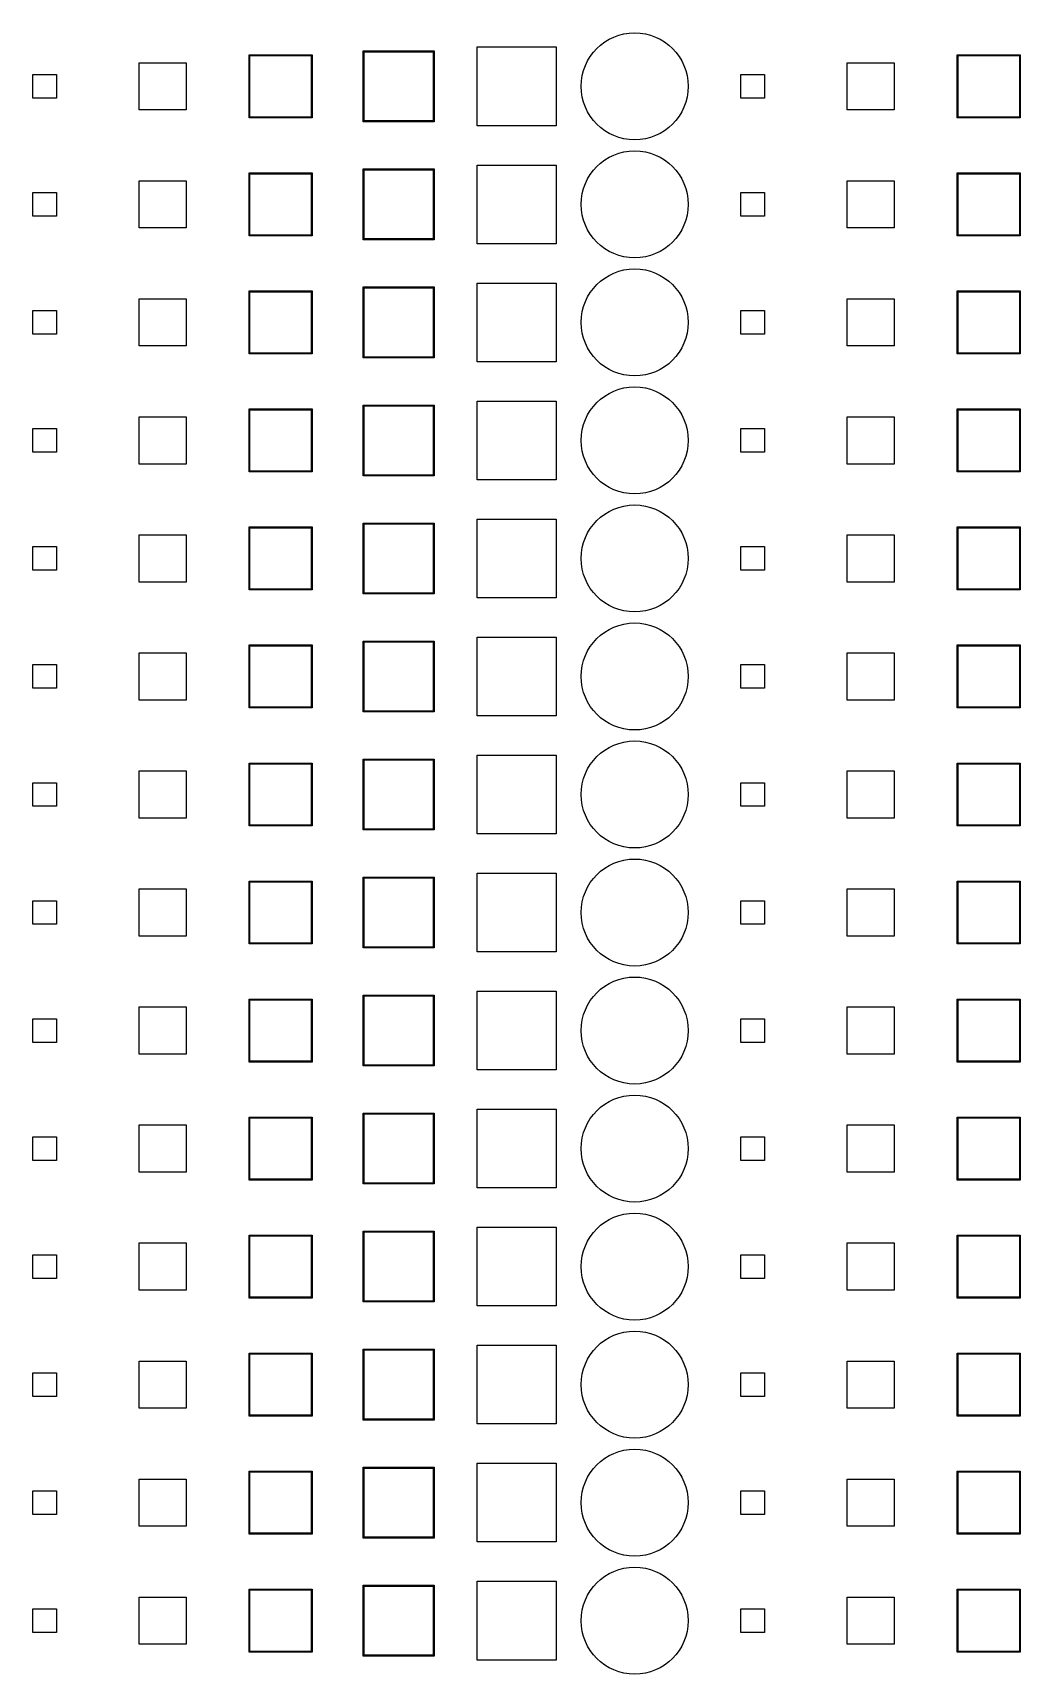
# Model space of a CAD drawing. Header units: millimetres. Extents: x -195 to 195, y -219 to 195.
# Drawn here: x -57 to 5.8, y -14.7 to 89.7 of the extents above; entities that cross this region are included whole.
import ezdxf

# ---------------------------------------------------------------- set-up
doc = ezdxf.new("R2010")
doc.units = ezdxf.units.MM
for name, color, linetype in [('DRILL', 6, 'Continuous'), ('M1', 1, 'Continuous'), ('M2', 30, 'Continuous'), ('M3', 5, 'Continuous'), ('M4', 3, 'Continuous')]:
    doc.layers.add(name, color=color, linetype=linetype)

msp = doc.modelspace()

# ---------------------------------------------------------------- linework, layer by layer
at = {"layer": 'DRILL'}
for centre in [(-18.75, 86.25), (-18.75, 78.75), (-18.75, 71.25), (-18.75, 63.75), (-18.75, 56.25), (-18.75, 48.75), (-18.75, 41.25), (-18.75, 33.75), (-18.75, 26.25), (-18.75, 18.75), (-18.75, 11.25), (-18.75, 3.75), (-18.75, -3.75), (-18.75, -11.25)]:
    msp.add_circle(centre, 3.4, dxfattribs=at)
at = {"layer": 'M1'}
for points in [[(-23.75, 88.75), (-23.75, 83.75), (-28.75, 83.75), (-28.75, 88.75)], [(-50.25, 87.75), (-47.25, 87.75), (-47.25, 84.75), (-50.25, 84.75)], [(-39.3, 88.2), (-39.3, 84.3), (-43.2, 84.3), (-43.2, 88.2)], [(-31.55, 88.45), (-31.55, 84.05), (-35.95, 84.05), (-35.95, 88.45)], [(-2.25, 87.75), (-2.25, 84.75), (-5.25, 84.75), (-5.25, 87.75)], [(5.7, 88.2), (5.7, 84.3), (1.8, 84.3), (1.8, 88.2)], [(-55.5, 87), (-55.5, 85.5), (-57, 85.5), (-57, 87)], [(-12, 87), (-10.5, 87), (-10.5, 85.5), (-12, 85.5)], [(-43.2, 80.7), (-39.3, 80.7), (-39.3, 76.8), (-43.2, 76.8)], [(-31.55, 80.95), (-31.55, 76.55), (-35.95, 76.55), (-35.95, 80.95)], [(-23.75, 81.25), (-23.75, 76.25), (-28.75, 76.25), (-28.75, 81.25)], [(1.8, 80.7), (5.7, 80.7), (5.7, 76.8), (1.8, 76.8)], [(-55.5, 79.5), (-55.5, 78), (-57, 78), (-57, 79.5)], [(-47.25, 80.25), (-47.25, 77.25), (-50.25, 77.25), (-50.25, 80.25)], [(-10.5, 79.5), (-10.5, 78), (-12, 78), (-12, 79.5)], [(-2.25, 80.25), (-2.25, 77.25), (-5.25, 77.25), (-5.25, 80.25)], [(-43.2, 73.2), (-39.3, 73.2), (-39.3, 69.3), (-43.2, 69.3)], [(-31.55, 73.45), (-31.55, 69.05), (-35.95, 69.05), (-35.95, 73.45)], [(-23.75, 73.75), (-23.75, 68.75), (-28.75, 68.75), (-28.75, 73.75)], [(5.7, 73.2), (5.7, 69.3), (1.8, 69.3), (1.8, 73.2)], [(-57, 72), (-55.5, 72), (-55.5, 70.5), (-57, 70.5)], [(-47.25, 72.75), (-47.25, 69.75), (-50.25, 69.75), (-50.25, 72.75)], [(-12, 72), (-10.5, 72), (-10.5, 70.5), (-12, 70.5)], [(-5.25, 72.75), (-2.25, 72.75), (-2.25, 69.75), (-5.25, 69.75)], [(-31.55, 65.95), (-31.55, 61.55), (-35.95, 61.55), (-35.95, 65.95)], [(-28.75, 66.25), (-23.75, 66.25), (-23.75, 61.25), (-28.75, 61.25)], [(-50.25, 65.25), (-47.25, 65.25), (-47.25, 62.25), (-50.25, 62.25)], [(-39.3, 65.7), (-39.3, 61.8), (-43.2, 61.8), (-43.2, 65.7)], [(-2.25, 65.25), (-2.25, 62.25), (-5.25, 62.25), (-5.25, 65.25)], [(1.8, 65.7), (5.7, 65.7), (5.7, 61.8), (1.8, 61.8)], [(-57, 64.5), (-55.5, 64.5), (-55.5, 63), (-57, 63)], [(-10.5, 64.5), (-10.5, 63), (-12, 63), (-12, 64.5)], [(-35.95, 58.45), (-31.55, 58.45), (-31.55, 54.05), (-35.95, 54.05)], [(-28.75, 58.75), (-23.75, 58.75), (-23.75, 53.75), (-28.75, 53.75)], [(-47.25, 57.75), (-47.25, 54.75), (-50.25, 54.75), (-50.25, 57.75)], [(-39.3, 58.2), (-39.3, 54.3), (-43.2, 54.3), (-43.2, 58.2)], [(-5.25, 57.75), (-2.25, 57.75), (-2.25, 54.75), (-5.25, 54.75)], [(5.7, 58.2), (5.7, 54.3), (1.8, 54.3), (1.8, 58.2)], [(-55.5, 57), (-55.5, 55.5), (-57, 55.5), (-57, 57)], [(-12, 57), (-10.5, 57), (-10.5, 55.5), (-12, 55.5)], [(-23.75, 51.25), (-23.75, 46.25), (-28.75, 46.25), (-28.75, 51.25)], [(-47.25, 50.25), (-47.25, 47.25), (-50.25, 47.25), (-50.25, 50.25)], [(-43.2, 50.7), (-39.3, 50.7), (-39.3, 46.8), (-43.2, 46.8)], [(-31.55, 50.95), (-31.55, 46.55), (-35.95, 46.55), (-35.95, 50.95)], [(-5.25, 50.25), (-2.25, 50.25), (-2.25, 47.25), (-5.25, 47.25)], [(5.7, 50.7), (5.7, 46.8), (1.8, 46.8), (1.8, 50.7)], [(-57, 49.5), (-55.5, 49.5), (-55.5, 48), (-57, 48)], [(-10.5, 49.5), (-10.5, 48), (-12, 48), (-12, 49.5)], [(-39.3, 43.2), (-39.3, 39.3), (-43.2, 39.3), (-43.2, 43.2)], [(-31.55, 43.45), (-31.55, 39.05), (-35.95, 39.05), (-35.95, 43.45)], [(-28.75, 43.75), (-23.75, 43.75), (-23.75, 38.75), (-28.75, 38.75)], [(5.7, 43.2), (5.7, 39.3), (1.8, 39.3), (1.8, 43.2)], [(-55.5, 42), (-55.5, 40.5), (-57, 40.5), (-57, 42)], [(-50.25, 42.75), (-47.25, 42.75), (-47.25, 39.75), (-50.25, 39.75)], [(-10.5, 42), (-10.5, 40.5), (-12, 40.5), (-12, 42)], [(-5.25, 42.75), (-2.25, 42.75), (-2.25, 39.75), (-5.25, 39.75)], [(-43.2, 35.7), (-39.3, 35.7), (-39.3, 31.8), (-43.2, 31.8)], [(-35.95, 35.95), (-31.55, 35.95), (-31.55, 31.55), (-35.95, 31.55)], [(-23.75, 36.25), (-23.75, 31.25), (-28.75, 31.25), (-28.75, 36.25)], [(5.7, 35.7), (5.7, 31.8), (1.8, 31.8), (1.8, 35.7)], [(-55.5, 34.5), (-55.5, 33), (-57, 33), (-57, 34.5)], [(-47.25, 35.25), (-47.25, 32.25), (-50.25, 32.25), (-50.25, 35.25)], [(-10.5, 34.5), (-10.5, 33), (-12, 33), (-12, 34.5)], [(-2.25, 35.25), (-2.25, 32.25), (-5.25, 32.25), (-5.25, 35.25)], [(-43.2, 28.2), (-39.3, 28.2), (-39.3, 24.3), (-43.2, 24.3)], [(-31.55, 28.45), (-31.55, 24.05), (-35.95, 24.05), (-35.95, 28.45)], [(-23.75, 28.75), (-23.75, 23.75), (-28.75, 23.75), (-28.75, 28.75)], [(5.7, 28.2), (5.7, 24.3), (1.8, 24.3), (1.8, 28.2)], [(-47.25, 27.75), (-47.25, 24.75), (-50.25, 24.75), (-50.25, 27.75)], [(-5.25, 27.75), (-2.25, 27.75), (-2.25, 24.75), (-5.25, 24.75)], [(-55.5, 27), (-55.5, 25.5), (-57, 25.5), (-57, 27)], [(-12, 27), (-10.5, 27), (-10.5, 25.5), (-12, 25.5)], [(-35.95, 20.95), (-31.55, 20.95), (-31.55, 16.55), (-35.95, 16.55)], [(-23.75, 21.25), (-23.75, 16.25), (-28.75, 16.25), (-28.75, 21.25)], [(-47.25, 20.25), (-47.25, 17.25), (-50.25, 17.25), (-50.25, 20.25)], [(-39.3, 20.7), (-39.3, 16.8), (-43.2, 16.8), (-43.2, 20.7)], [(-2.25, 20.25), (-2.25, 17.25), (-5.25, 17.25), (-5.25, 20.25)], [(5.7, 20.7), (5.7, 16.8), (1.8, 16.8), (1.8, 20.7)], [(-55.5, 19.5), (-55.5, 18), (-57, 18), (-57, 19.5)], [(-10.5, 19.5), (-10.5, 18), (-12, 18), (-12, 19.5)], [(-28.75, 13.75), (-23.75, 13.75), (-23.75, 8.75), (-28.75, 8.75)], [(-50.25, 12.75), (-47.25, 12.75), (-47.25, 9.75), (-50.25, 9.75)], [(-39.3, 13.2), (-39.3, 9.3), (-43.2, 9.3), (-43.2, 13.2)], [(-31.55, 13.45), (-31.55, 9.05), (-35.95, 9.05), (-35.95, 13.45)], [(-5.25, 12.75), (-2.25, 12.75), (-2.25, 9.75), (-5.25, 9.75)], [(5.7, 13.2), (5.7, 9.3), (1.8, 9.3), (1.8, 13.2)], [(-55.5, 12), (-55.5, 10.5), (-57, 10.5), (-57, 12)], [(-10.5, 12), (-10.5, 10.5), (-12, 10.5), (-12, 12)], [(-47.25, 5.25), (-47.25, 2.25), (-50.25, 2.25), (-50.25, 5.25)], [(-39.3, 5.7), (-39.3, 1.8), (-43.2, 1.8), (-43.2, 5.7)], [(-31.55, 5.95), (-31.55, 1.55), (-35.95, 1.55), (-35.95, 5.95)], [(-28.75, 6.25), (-23.75, 6.25), (-23.75, 1.25), (-28.75, 1.25)], [(-2.25, 5.25), (-2.25, 2.25), (-5.25, 2.25), (-5.25, 5.25)], [(1.8, 5.7), (5.7, 5.7), (5.7, 1.8), (1.8, 1.8)], [(-55.5, 4.5), (-55.5, 3), (-57, 3), (-57, 4.5)], [(-10.5, 4.5), (-10.5, 3), (-12, 3), (-12, 4.5)], [(-43.2, -1.8), (-39.3, -1.8), (-39.3, -5.7), (-43.2, -5.7)], [(-31.55, -1.55), (-31.55, -5.95), (-35.95, -5.95), (-35.95, -1.55)], [(-28.75, -1.25), (-23.75, -1.25), (-23.75, -6.25), (-28.75, -6.25)], [(5.7, -1.8), (5.7, -5.7), (1.8, -5.7), (1.8, -1.8)], [(-55.5, -3), (-55.5, -4.5), (-57, -4.5), (-57, -3)], [(-47.25, -2.25), (-47.25, -5.25), (-50.25, -5.25), (-50.25, -2.25)], [(-10.5, -3), (-10.5, -4.5), (-12, -4.5), (-12, -3)], [(-2.25, -2.25), (-2.25, -5.25), (-5.25, -5.25), (-5.25, -2.25)], [(-39.3, -9.3), (-39.3, -13.2), (-43.2, -13.2), (-43.2, -9.3)], [(-31.55, -9.05), (-31.55, -13.45), (-35.95, -13.45), (-35.95, -9.05)], [(-28.75, -8.75), (-23.75, -8.75), (-23.75, -13.75), (-28.75, -13.75)], [(1.8, -9.3), (5.7, -9.3), (5.7, -13.2), (1.8, -13.2)], [(-50.25, -9.75), (-47.25, -9.75), (-47.25, -12.75), (-50.25, -12.75)], [(-5.25, -9.75), (-2.25, -9.75), (-2.25, -12.75), (-5.25, -12.75)], [(-55.5, -10.5), (-55.5, -12), (-57, -12), (-57, -10.5)], [(-10.5, -10.5), (-10.5, -12), (-12, -12), (-12, -10.5)]]:
    msp.add_lwpolyline(points, close=True, dxfattribs=at)
at = {"layer": 'M2'}
for points in [[(-23.75, 88.75), (-23.75, 83.75), (-28.75, 83.75), (-28.75, 88.75)], [(-50.25, 87.75), (-47.25, 87.75), (-47.25, 84.75), (-50.25, 84.75)], [(-39.25, 88.25), (-39.25, 84.25), (-43.25, 84.25), (-43.25, 88.25)], [(-31.5, 88.5), (-31.5, 84), (-36, 84), (-36, 88.5)], [(-2.25, 87.75), (-2.25, 84.75), (-5.25, 84.75), (-5.25, 87.75)], [(5.75, 88.25), (5.75, 84.25), (1.75, 84.25), (1.75, 88.25)], [(-55.5, 87), (-55.5, 85.5), (-57, 85.5), (-57, 87)], [(-12, 87), (-10.5, 87), (-10.5, 85.5), (-12, 85.5)], [(-43.25, 80.75), (-39.25, 80.75), (-39.25, 76.75), (-43.25, 76.75)], [(-31.5, 81), (-31.5, 76.5), (-36, 76.5), (-36, 81)], [(-23.75, 81.25), (-23.75, 76.25), (-28.75, 76.25), (-28.75, 81.25)], [(1.75, 80.75), (5.75, 80.75), (5.75, 76.75), (1.75, 76.75)], [(-55.5, 79.5), (-55.5, 78), (-57, 78), (-57, 79.5)], [(-47.25, 80.25), (-47.25, 77.25), (-50.25, 77.25), (-50.25, 80.25)], [(-10.5, 79.5), (-10.5, 78), (-12, 78), (-12, 79.5)], [(-2.25, 80.25), (-2.25, 77.25), (-5.25, 77.25), (-5.25, 80.25)], [(-43.25, 73.25), (-39.25, 73.25), (-39.25, 69.25), (-43.25, 69.25)], [(-31.5, 73.5), (-31.5, 69), (-36, 69), (-36, 73.5)], [(-23.75, 73.75), (-23.75, 68.75), (-28.75, 68.75), (-28.75, 73.75)], [(5.75, 73.25), (5.75, 69.25), (1.75, 69.25), (1.75, 73.25)], [(-57, 72), (-55.5, 72), (-55.5, 70.5), (-57, 70.5)], [(-47.25, 72.75), (-47.25, 69.75), (-50.25, 69.75), (-50.25, 72.75)], [(-12, 72), (-10.5, 72), (-10.5, 70.5), (-12, 70.5)], [(-5.25, 72.75), (-2.25, 72.75), (-2.25, 69.75), (-5.25, 69.75)], [(-39.25, 65.75), (-39.25, 61.75), (-43.25, 61.75), (-43.25, 65.75)], [(-31.5, 66), (-31.5, 61.5), (-36, 61.5), (-36, 66)], [(-28.75, 66.25), (-23.75, 66.25), (-23.75, 61.25), (-28.75, 61.25)], [(1.75, 65.75), (5.75, 65.75), (5.75, 61.75), (1.75, 61.75)], [(-50.25, 65.25), (-47.25, 65.25), (-47.25, 62.25), (-50.25, 62.25)], [(-2.25, 65.25), (-2.25, 62.25), (-5.25, 62.25), (-5.25, 65.25)], [(-57, 64.5), (-55.5, 64.5), (-55.5, 63), (-57, 63)], [(-10.5, 64.5), (-10.5, 63), (-12, 63), (-12, 64.5)], [(-36, 58.5), (-31.5, 58.5), (-31.5, 54), (-36, 54)], [(-28.75, 58.75), (-23.75, 58.75), (-23.75, 53.75), (-28.75, 53.75)], [(-47.25, 57.75), (-47.25, 54.75), (-50.25, 54.75), (-50.25, 57.75)], [(-39.25, 58.25), (-39.25, 54.25), (-43.25, 54.25), (-43.25, 58.25)], [(-5.25, 57.75), (-2.25, 57.75), (-2.25, 54.75), (-5.25, 54.75)], [(5.75, 58.25), (5.75, 54.25), (1.75, 54.25), (1.75, 58.25)], [(-55.5, 57), (-55.5, 55.5), (-57, 55.5), (-57, 57)], [(-12, 57), (-10.5, 57), (-10.5, 55.5), (-12, 55.5)], [(-23.75, 51.25), (-23.75, 46.25), (-28.75, 46.25), (-28.75, 51.25)], [(-47.25, 50.25), (-47.25, 47.25), (-50.25, 47.25), (-50.25, 50.25)], [(-43.25, 50.75), (-39.25, 50.75), (-39.25, 46.75), (-43.25, 46.75)], [(-31.5, 51), (-31.5, 46.5), (-36, 46.5), (-36, 51)], [(-5.25, 50.25), (-2.25, 50.25), (-2.25, 47.25), (-5.25, 47.25)], [(5.75, 50.75), (5.75, 46.75), (1.75, 46.75), (1.75, 50.75)], [(-57, 49.5), (-55.5, 49.5), (-55.5, 48), (-57, 48)], [(-10.5, 49.5), (-10.5, 48), (-12, 48), (-12, 49.5)], [(-39.25, 43.25), (-39.25, 39.25), (-43.25, 39.25), (-43.25, 43.25)], [(-31.5, 43.5), (-31.5, 39), (-36, 39), (-36, 43.5)], [(-28.75, 43.75), (-23.75, 43.75), (-23.75, 38.75), (-28.75, 38.75)], [(5.75, 43.25), (5.75, 39.25), (1.75, 39.25), (1.75, 43.25)], [(-55.5, 42), (-55.5, 40.5), (-57, 40.5), (-57, 42)], [(-50.25, 42.75), (-47.25, 42.75), (-47.25, 39.75), (-50.25, 39.75)], [(-10.5, 42), (-10.5, 40.5), (-12, 40.5), (-12, 42)], [(-5.25, 42.75), (-2.25, 42.75), (-2.25, 39.75), (-5.25, 39.75)], [(-43.25, 35.75), (-39.25, 35.75), (-39.25, 31.75), (-43.25, 31.75)], [(-36, 36), (-31.5, 36), (-31.5, 31.5), (-36, 31.5)], [(-23.75, 36.25), (-23.75, 31.25), (-28.75, 31.25), (-28.75, 36.25)], [(5.75, 35.75), (5.75, 31.75), (1.75, 31.75), (1.75, 35.75)], [(-55.5, 34.5), (-55.5, 33), (-57, 33), (-57, 34.5)], [(-47.25, 35.25), (-47.25, 32.25), (-50.25, 32.25), (-50.25, 35.25)], [(-10.5, 34.5), (-10.5, 33), (-12, 33), (-12, 34.5)], [(-2.25, 35.25), (-2.25, 32.25), (-5.25, 32.25), (-5.25, 35.25)], [(-43.25, 28.25), (-39.25, 28.25), (-39.25, 24.25), (-43.25, 24.25)], [(-31.5, 28.5), (-31.5, 24), (-36, 24), (-36, 28.5)], [(-23.75, 28.75), (-23.75, 23.75), (-28.75, 23.75), (-28.75, 28.75)], [(5.75, 28.25), (5.75, 24.25), (1.75, 24.25), (1.75, 28.25)], [(-47.25, 27.75), (-47.25, 24.75), (-50.25, 24.75), (-50.25, 27.75)], [(-5.25, 27.75), (-2.25, 27.75), (-2.25, 24.75), (-5.25, 24.75)], [(-55.5, 27), (-55.5, 25.5), (-57, 25.5), (-57, 27)], [(-12, 27), (-10.5, 27), (-10.5, 25.5), (-12, 25.5)], [(-36, 21), (-31.5, 21), (-31.5, 16.5), (-36, 16.5)], [(-23.75, 21.25), (-23.75, 16.25), (-28.75, 16.25), (-28.75, 21.25)], [(-47.25, 20.25), (-47.25, 17.25), (-50.25, 17.25), (-50.25, 20.25)], [(-39.25, 20.75), (-39.25, 16.75), (-43.25, 16.75), (-43.25, 20.75)], [(-2.25, 20.25), (-2.25, 17.25), (-5.25, 17.25), (-5.25, 20.25)], [(5.75, 20.75), (5.75, 16.75), (1.75, 16.75), (1.75, 20.75)], [(-55.5, 19.5), (-55.5, 18), (-57, 18), (-57, 19.5)], [(-10.5, 19.5), (-10.5, 18), (-12, 18), (-12, 19.5)], [(-28.75, 13.75), (-23.75, 13.75), (-23.75, 8.75), (-28.75, 8.75)], [(-50.25, 12.75), (-47.25, 12.75), (-47.25, 9.75), (-50.25, 9.75)], [(-39.25, 13.25), (-39.25, 9.25), (-43.25, 9.25), (-43.25, 13.25)], [(-31.5, 13.5), (-31.5, 9), (-36, 9), (-36, 13.5)], [(-5.25, 12.75), (-2.25, 12.75), (-2.25, 9.75), (-5.25, 9.75)], [(5.75, 13.25), (5.75, 9.25), (1.75, 9.25), (1.75, 13.25)], [(-55.5, 12), (-55.5, 10.5), (-57, 10.5), (-57, 12)], [(-10.5, 12), (-10.5, 10.5), (-12, 10.5), (-12, 12)], [(-47.25, 5.25), (-47.25, 2.25), (-50.25, 2.25), (-50.25, 5.25)], [(-39.25, 5.75), (-39.25, 1.75), (-43.25, 1.75), (-43.25, 5.75)], [(-31.5, 6), (-31.5, 1.5), (-36, 1.5), (-36, 6)], [(-28.75, 6.25), (-23.75, 6.25), (-23.75, 1.25), (-28.75, 1.25)], [(-2.25, 5.25), (-2.25, 2.25), (-5.25, 2.25), (-5.25, 5.25)], [(1.75, 5.75), (5.75, 5.75), (5.75, 1.75), (1.75, 1.75)], [(-55.5, 4.5), (-55.5, 3), (-57, 3), (-57, 4.5)], [(-10.5, 4.5), (-10.5, 3), (-12, 3), (-12, 4.5)], [(-43.25, -1.75), (-39.25, -1.75), (-39.25, -5.75), (-43.25, -5.75)], [(-31.5, -1.5), (-31.5, -6), (-36, -6), (-36, -1.5)], [(-28.75, -1.25), (-23.75, -1.25), (-23.75, -6.25), (-28.75, -6.25)], [(5.75, -1.75), (5.75, -5.75), (1.75, -5.75), (1.75, -1.75)], [(-55.5, -3), (-55.5, -4.5), (-57, -4.5), (-57, -3)], [(-47.25, -2.25), (-47.25, -5.25), (-50.25, -5.25), (-50.25, -2.25)], [(-10.5, -3), (-10.5, -4.5), (-12, -4.5), (-12, -3)], [(-2.25, -2.25), (-2.25, -5.25), (-5.25, -5.25), (-5.25, -2.25)], [(-39.25, -9.25), (-39.25, -13.25), (-43.25, -13.25), (-43.25, -9.25)], [(-31.5, -9), (-31.5, -13.5), (-36, -13.5), (-36, -9)], [(-28.75, -8.75), (-23.75, -8.75), (-23.75, -13.75), (-28.75, -13.75)], [(1.75, -9.25), (5.75, -9.25), (5.75, -13.25), (1.75, -13.25)], [(-50.25, -9.75), (-47.25, -9.75), (-47.25, -12.75), (-50.25, -12.75)], [(-5.25, -9.75), (-2.25, -9.75), (-2.25, -12.75), (-5.25, -12.75)], [(-55.5, -10.5), (-55.5, -12), (-57, -12), (-57, -10.5)], [(-10.5, -10.5), (-10.5, -12), (-12, -12), (-12, -10.5)]]:
    msp.add_lwpolyline(points, close=True, dxfattribs=at)
at = {"layer": 'M3'}
for points in [[(-23.75, 88.75), (-23.75, 83.75), (-28.75, 83.75), (-28.75, 88.75)], [(-50.25, 87.75), (-47.25, 87.75), (-47.25, 84.75), (-50.25, 84.75)], [(-39.3, 88.2), (-39.3, 84.3), (-43.2, 84.3), (-43.2, 88.2)], [(-31.55, 88.45), (-31.55, 84.05), (-35.95, 84.05), (-35.95, 88.45)], [(-2.25, 87.75), (-2.25, 84.75), (-5.25, 84.75), (-5.25, 87.75)], [(5.7, 88.2), (5.7, 84.3), (1.8, 84.3), (1.8, 88.2)], [(-55.5, 87), (-55.5, 85.5), (-57, 85.5), (-57, 87)], [(-12, 87), (-10.5, 87), (-10.5, 85.5), (-12, 85.5)], [(-43.2, 80.7), (-39.3, 80.7), (-39.3, 76.8), (-43.2, 76.8)], [(-31.55, 80.95), (-31.55, 76.55), (-35.95, 76.55), (-35.95, 80.95)], [(-23.75, 81.25), (-23.75, 76.25), (-28.75, 76.25), (-28.75, 81.25)], [(1.8, 80.7), (5.7, 80.7), (5.7, 76.8), (1.8, 76.8)], [(-55.5, 79.5), (-55.5, 78), (-57, 78), (-57, 79.5)], [(-47.25, 80.25), (-47.25, 77.25), (-50.25, 77.25), (-50.25, 80.25)], [(-10.5, 79.5), (-10.5, 78), (-12, 78), (-12, 79.5)], [(-2.25, 80.25), (-2.25, 77.25), (-5.25, 77.25), (-5.25, 80.25)], [(-43.2, 73.2), (-39.3, 73.2), (-39.3, 69.3), (-43.2, 69.3)], [(-31.55, 73.45), (-31.55, 69.05), (-35.95, 69.05), (-35.95, 73.45)], [(-23.75, 73.75), (-23.75, 68.75), (-28.75, 68.75), (-28.75, 73.75)], [(5.7, 73.2), (5.7, 69.3), (1.8, 69.3), (1.8, 73.2)], [(-57, 72), (-55.5, 72), (-55.5, 70.5), (-57, 70.5)], [(-47.25, 72.75), (-47.25, 69.75), (-50.25, 69.75), (-50.25, 72.75)], [(-12, 72), (-10.5, 72), (-10.5, 70.5), (-12, 70.5)], [(-5.25, 72.75), (-2.25, 72.75), (-2.25, 69.75), (-5.25, 69.75)], [(-31.55, 65.95), (-31.55, 61.55), (-35.95, 61.55), (-35.95, 65.95)], [(-28.75, 66.25), (-23.75, 66.25), (-23.75, 61.25), (-28.75, 61.25)], [(-50.25, 65.25), (-47.25, 65.25), (-47.25, 62.25), (-50.25, 62.25)], [(-39.3, 65.7), (-39.3, 61.8), (-43.2, 61.8), (-43.2, 65.7)], [(-2.25, 65.25), (-2.25, 62.25), (-5.25, 62.25), (-5.25, 65.25)], [(1.8, 65.7), (5.7, 65.7), (5.7, 61.8), (1.8, 61.8)], [(-57, 64.5), (-55.5, 64.5), (-55.5, 63), (-57, 63)], [(-10.5, 64.5), (-10.5, 63), (-12, 63), (-12, 64.5)], [(-35.95, 58.45), (-31.55, 58.45), (-31.55, 54.05), (-35.95, 54.05)], [(-28.75, 58.75), (-23.75, 58.75), (-23.75, 53.75), (-28.75, 53.75)], [(-47.25, 57.75), (-47.25, 54.75), (-50.25, 54.75), (-50.25, 57.75)], [(-39.3, 58.2), (-39.3, 54.3), (-43.2, 54.3), (-43.2, 58.2)], [(-5.25, 57.75), (-2.25, 57.75), (-2.25, 54.75), (-5.25, 54.75)], [(5.7, 58.2), (5.7, 54.3), (1.8, 54.3), (1.8, 58.2)], [(-55.5, 57), (-55.5, 55.5), (-57, 55.5), (-57, 57)], [(-12, 57), (-10.5, 57), (-10.5, 55.5), (-12, 55.5)], [(-23.75, 51.25), (-23.75, 46.25), (-28.75, 46.25), (-28.75, 51.25)], [(-47.25, 50.25), (-47.25, 47.25), (-50.25, 47.25), (-50.25, 50.25)], [(-43.2, 50.7), (-39.3, 50.7), (-39.3, 46.8), (-43.2, 46.8)], [(-31.55, 50.95), (-31.55, 46.55), (-35.95, 46.55), (-35.95, 50.95)], [(-5.25, 50.25), (-2.25, 50.25), (-2.25, 47.25), (-5.25, 47.25)], [(5.7, 50.7), (5.7, 46.8), (1.8, 46.8), (1.8, 50.7)], [(-57, 49.5), (-55.5, 49.5), (-55.5, 48), (-57, 48)], [(-10.5, 49.5), (-10.5, 48), (-12, 48), (-12, 49.5)], [(-39.3, 43.2), (-39.3, 39.3), (-43.2, 39.3), (-43.2, 43.2)], [(-31.55, 43.45), (-31.55, 39.05), (-35.95, 39.05), (-35.95, 43.45)], [(-28.75, 43.75), (-23.75, 43.75), (-23.75, 38.75), (-28.75, 38.75)], [(5.7, 43.2), (5.7, 39.3), (1.8, 39.3), (1.8, 43.2)], [(-55.5, 42), (-55.5, 40.5), (-57, 40.5), (-57, 42)], [(-50.25, 42.75), (-47.25, 42.75), (-47.25, 39.75), (-50.25, 39.75)], [(-10.5, 42), (-10.5, 40.5), (-12, 40.5), (-12, 42)], [(-5.25, 42.75), (-2.25, 42.75), (-2.25, 39.75), (-5.25, 39.75)], [(-43.2, 35.7), (-39.3, 35.7), (-39.3, 31.8), (-43.2, 31.8)], [(-35.95, 35.95), (-31.55, 35.95), (-31.55, 31.55), (-35.95, 31.55)], [(-23.75, 36.25), (-23.75, 31.25), (-28.75, 31.25), (-28.75, 36.25)], [(5.7, 35.7), (5.7, 31.8), (1.8, 31.8), (1.8, 35.7)], [(-55.5, 34.5), (-55.5, 33), (-57, 33), (-57, 34.5)], [(-47.25, 35.25), (-47.25, 32.25), (-50.25, 32.25), (-50.25, 35.25)], [(-10.5, 34.5), (-10.5, 33), (-12, 33), (-12, 34.5)], [(-2.25, 35.25), (-2.25, 32.25), (-5.25, 32.25), (-5.25, 35.25)], [(-43.2, 28.2), (-39.3, 28.2), (-39.3, 24.3), (-43.2, 24.3)], [(-31.55, 28.45), (-31.55, 24.05), (-35.95, 24.05), (-35.95, 28.45)], [(-23.75, 28.75), (-23.75, 23.75), (-28.75, 23.75), (-28.75, 28.75)], [(5.7, 28.2), (5.7, 24.3), (1.8, 24.3), (1.8, 28.2)], [(-47.25, 27.75), (-47.25, 24.75), (-50.25, 24.75), (-50.25, 27.75)], [(-5.25, 27.75), (-2.25, 27.75), (-2.25, 24.75), (-5.25, 24.75)], [(-55.5, 27), (-55.5, 25.5), (-57, 25.5), (-57, 27)], [(-12, 27), (-10.5, 27), (-10.5, 25.5), (-12, 25.5)], [(-35.95, 20.95), (-31.55, 20.95), (-31.55, 16.55), (-35.95, 16.55)], [(-23.75, 21.25), (-23.75, 16.25), (-28.75, 16.25), (-28.75, 21.25)], [(-47.25, 20.25), (-47.25, 17.25), (-50.25, 17.25), (-50.25, 20.25)], [(-39.3, 20.7), (-39.3, 16.8), (-43.2, 16.8), (-43.2, 20.7)], [(-2.25, 20.25), (-2.25, 17.25), (-5.25, 17.25), (-5.25, 20.25)], [(5.7, 20.7), (5.7, 16.8), (1.8, 16.8), (1.8, 20.7)], [(-55.5, 19.5), (-55.5, 18), (-57, 18), (-57, 19.5)], [(-10.5, 19.5), (-10.5, 18), (-12, 18), (-12, 19.5)], [(-28.75, 13.75), (-23.75, 13.75), (-23.75, 8.75), (-28.75, 8.75)], [(-50.25, 12.75), (-47.25, 12.75), (-47.25, 9.75), (-50.25, 9.75)], [(-39.3, 13.2), (-39.3, 9.3), (-43.2, 9.3), (-43.2, 13.2)], [(-31.55, 13.45), (-31.55, 9.05), (-35.95, 9.05), (-35.95, 13.45)], [(-5.25, 12.75), (-2.25, 12.75), (-2.25, 9.75), (-5.25, 9.75)], [(5.7, 13.2), (5.7, 9.3), (1.8, 9.3), (1.8, 13.2)], [(-55.5, 12), (-55.5, 10.5), (-57, 10.5), (-57, 12)], [(-10.5, 12), (-10.5, 10.5), (-12, 10.5), (-12, 12)], [(-47.25, 5.25), (-47.25, 2.25), (-50.25, 2.25), (-50.25, 5.25)], [(-39.3, 5.7), (-39.3, 1.8), (-43.2, 1.8), (-43.2, 5.7)], [(-31.55, 5.95), (-31.55, 1.55), (-35.95, 1.55), (-35.95, 5.95)], [(-28.75, 6.25), (-23.75, 6.25), (-23.75, 1.25), (-28.75, 1.25)], [(-2.25, 5.25), (-2.25, 2.25), (-5.25, 2.25), (-5.25, 5.25)], [(1.8, 5.7), (5.7, 5.7), (5.7, 1.8), (1.8, 1.8)], [(-55.5, 4.5), (-55.5, 3), (-57, 3), (-57, 4.5)], [(-10.5, 4.5), (-10.5, 3), (-12, 3), (-12, 4.5)], [(-43.2, -1.8), (-39.3, -1.8), (-39.3, -5.7), (-43.2, -5.7)], [(-31.55, -1.55), (-31.55, -5.95), (-35.95, -5.95), (-35.95, -1.55)], [(-28.75, -1.25), (-23.75, -1.25), (-23.75, -6.25), (-28.75, -6.25)], [(5.7, -1.8), (5.7, -5.7), (1.8, -5.7), (1.8, -1.8)], [(-55.5, -3), (-55.5, -4.5), (-57, -4.5), (-57, -3)], [(-47.25, -2.25), (-47.25, -5.25), (-50.25, -5.25), (-50.25, -2.25)], [(-10.5, -3), (-10.5, -4.5), (-12, -4.5), (-12, -3)], [(-2.25, -2.25), (-2.25, -5.25), (-5.25, -5.25), (-5.25, -2.25)], [(-39.3, -9.3), (-39.3, -13.2), (-43.2, -13.2), (-43.2, -9.3)], [(-31.55, -9.05), (-31.55, -13.45), (-35.95, -13.45), (-35.95, -9.05)], [(-28.75, -8.75), (-23.75, -8.75), (-23.75, -13.75), (-28.75, -13.75)], [(1.8, -9.3), (5.7, -9.3), (5.7, -13.2), (1.8, -13.2)], [(-50.25, -9.75), (-47.25, -9.75), (-47.25, -12.75), (-50.25, -12.75)], [(-5.25, -9.75), (-2.25, -9.75), (-2.25, -12.75), (-5.25, -12.75)], [(-55.5, -10.5), (-55.5, -12), (-57, -12), (-57, -10.5)], [(-10.5, -10.5), (-10.5, -12), (-12, -12), (-12, -10.5)]]:
    msp.add_lwpolyline(points, close=True, dxfattribs=at)
at = {"layer": 'M4'}
for points in [[(-23.75, 88.75), (-23.75, 83.75), (-28.75, 83.75), (-28.75, 88.75)], [(-50.25, 87.75), (-47.25, 87.75), (-47.25, 84.75), (-50.25, 84.75)], [(-39.25, 88.25), (-39.25, 84.25), (-43.25, 84.25), (-43.25, 88.25)], [(-31.5, 88.5), (-31.5, 84), (-36, 84), (-36, 88.5)], [(-2.25, 87.75), (-2.25, 84.75), (-5.25, 84.75), (-5.25, 87.75)], [(5.75, 88.25), (5.75, 84.25), (1.75, 84.25), (1.75, 88.25)], [(-55.5, 87), (-55.5, 85.5), (-57, 85.5), (-57, 87)], [(-12, 87), (-10.5, 87), (-10.5, 85.5), (-12, 85.5)], [(-43.25, 80.75), (-39.25, 80.75), (-39.25, 76.75), (-43.25, 76.75)], [(-31.5, 81), (-31.5, 76.5), (-36, 76.5), (-36, 81)], [(-23.75, 81.25), (-23.75, 76.25), (-28.75, 76.25), (-28.75, 81.25)], [(1.75, 80.75), (5.75, 80.75), (5.75, 76.75), (1.75, 76.75)], [(-55.5, 79.5), (-55.5, 78), (-57, 78), (-57, 79.5)], [(-47.25, 80.25), (-47.25, 77.25), (-50.25, 77.25), (-50.25, 80.25)], [(-10.5, 79.5), (-10.5, 78), (-12, 78), (-12, 79.5)], [(-2.25, 80.25), (-2.25, 77.25), (-5.25, 77.25), (-5.25, 80.25)], [(-43.25, 73.25), (-39.25, 73.25), (-39.25, 69.25), (-43.25, 69.25)], [(-31.5, 73.5), (-31.5, 69), (-36, 69), (-36, 73.5)], [(-23.75, 73.75), (-23.75, 68.75), (-28.75, 68.75), (-28.75, 73.75)], [(5.75, 73.25), (5.75, 69.25), (1.75, 69.25), (1.75, 73.25)], [(-57, 72), (-55.5, 72), (-55.5, 70.5), (-57, 70.5)], [(-47.25, 72.75), (-47.25, 69.75), (-50.25, 69.75), (-50.25, 72.75)], [(-12, 72), (-10.5, 72), (-10.5, 70.5), (-12, 70.5)], [(-5.25, 72.75), (-2.25, 72.75), (-2.25, 69.75), (-5.25, 69.75)], [(-39.25, 65.75), (-39.25, 61.75), (-43.25, 61.75), (-43.25, 65.75)], [(-31.5, 66), (-31.5, 61.5), (-36, 61.5), (-36, 66)], [(-28.75, 66.25), (-23.75, 66.25), (-23.75, 61.25), (-28.75, 61.25)], [(1.75, 65.75), (5.75, 65.75), (5.75, 61.75), (1.75, 61.75)], [(-50.25, 65.25), (-47.25, 65.25), (-47.25, 62.25), (-50.25, 62.25)], [(-2.25, 65.25), (-2.25, 62.25), (-5.25, 62.25), (-5.25, 65.25)], [(-57, 64.5), (-55.5, 64.5), (-55.5, 63), (-57, 63)], [(-10.5, 64.5), (-10.5, 63), (-12, 63), (-12, 64.5)], [(-36, 58.5), (-31.5, 58.5), (-31.5, 54), (-36, 54)], [(-28.75, 58.75), (-23.75, 58.75), (-23.75, 53.75), (-28.75, 53.75)], [(-47.25, 57.75), (-47.25, 54.75), (-50.25, 54.75), (-50.25, 57.75)], [(-39.25, 58.25), (-39.25, 54.25), (-43.25, 54.25), (-43.25, 58.25)], [(-5.25, 57.75), (-2.25, 57.75), (-2.25, 54.75), (-5.25, 54.75)], [(5.75, 58.25), (5.75, 54.25), (1.75, 54.25), (1.75, 58.25)], [(-55.5, 57), (-55.5, 55.5), (-57, 55.5), (-57, 57)], [(-12, 57), (-10.5, 57), (-10.5, 55.5), (-12, 55.5)], [(-23.75, 51.25), (-23.75, 46.25), (-28.75, 46.25), (-28.75, 51.25)], [(-47.25, 50.25), (-47.25, 47.25), (-50.25, 47.25), (-50.25, 50.25)], [(-43.25, 50.75), (-39.25, 50.75), (-39.25, 46.75), (-43.25, 46.75)], [(-31.5, 51), (-31.5, 46.5), (-36, 46.5), (-36, 51)], [(-5.25, 50.25), (-2.25, 50.25), (-2.25, 47.25), (-5.25, 47.25)], [(5.75, 50.75), (5.75, 46.75), (1.75, 46.75), (1.75, 50.75)], [(-57, 49.5), (-55.5, 49.5), (-55.5, 48), (-57, 48)], [(-10.5, 49.5), (-10.5, 48), (-12, 48), (-12, 49.5)], [(-39.25, 43.25), (-39.25, 39.25), (-43.25, 39.25), (-43.25, 43.25)], [(-31.5, 43.5), (-31.5, 39), (-36, 39), (-36, 43.5)], [(-28.75, 43.75), (-23.75, 43.75), (-23.75, 38.75), (-28.75, 38.75)], [(5.75, 43.25), (5.75, 39.25), (1.75, 39.25), (1.75, 43.25)], [(-55.5, 42), (-55.5, 40.5), (-57, 40.5), (-57, 42)], [(-50.25, 42.75), (-47.25, 42.75), (-47.25, 39.75), (-50.25, 39.75)], [(-10.5, 42), (-10.5, 40.5), (-12, 40.5), (-12, 42)], [(-5.25, 42.75), (-2.25, 42.75), (-2.25, 39.75), (-5.25, 39.75)], [(-43.25, 35.75), (-39.25, 35.75), (-39.25, 31.75), (-43.25, 31.75)], [(-36, 36), (-31.5, 36), (-31.5, 31.5), (-36, 31.5)], [(-23.75, 36.25), (-23.75, 31.25), (-28.75, 31.25), (-28.75, 36.25)], [(5.75, 35.75), (5.75, 31.75), (1.75, 31.75), (1.75, 35.75)], [(-55.5, 34.5), (-55.5, 33), (-57, 33), (-57, 34.5)], [(-47.25, 35.25), (-47.25, 32.25), (-50.25, 32.25), (-50.25, 35.25)], [(-10.5, 34.5), (-10.5, 33), (-12, 33), (-12, 34.5)], [(-2.25, 35.25), (-2.25, 32.25), (-5.25, 32.25), (-5.25, 35.25)], [(-43.25, 28.25), (-39.25, 28.25), (-39.25, 24.25), (-43.25, 24.25)], [(-31.5, 28.5), (-31.5, 24), (-36, 24), (-36, 28.5)], [(-23.75, 28.75), (-23.75, 23.75), (-28.75, 23.75), (-28.75, 28.75)], [(5.75, 28.25), (5.75, 24.25), (1.75, 24.25), (1.75, 28.25)], [(-47.25, 27.75), (-47.25, 24.75), (-50.25, 24.75), (-50.25, 27.75)], [(-5.25, 27.75), (-2.25, 27.75), (-2.25, 24.75), (-5.25, 24.75)], [(-55.5, 27), (-55.5, 25.5), (-57, 25.5), (-57, 27)], [(-12, 27), (-10.5, 27), (-10.5, 25.5), (-12, 25.5)], [(-36, 21), (-31.5, 21), (-31.5, 16.5), (-36, 16.5)], [(-23.75, 21.25), (-23.75, 16.25), (-28.75, 16.25), (-28.75, 21.25)], [(-47.25, 20.25), (-47.25, 17.25), (-50.25, 17.25), (-50.25, 20.25)], [(-39.25, 20.75), (-39.25, 16.75), (-43.25, 16.75), (-43.25, 20.75)], [(-2.25, 20.25), (-2.25, 17.25), (-5.25, 17.25), (-5.25, 20.25)], [(5.75, 20.75), (5.75, 16.75), (1.75, 16.75), (1.75, 20.75)], [(-55.5, 19.5), (-55.5, 18), (-57, 18), (-57, 19.5)], [(-10.5, 19.5), (-10.5, 18), (-12, 18), (-12, 19.5)], [(-28.75, 13.75), (-23.75, 13.75), (-23.75, 8.75), (-28.75, 8.75)], [(-50.25, 12.75), (-47.25, 12.75), (-47.25, 9.75), (-50.25, 9.75)], [(-39.25, 13.25), (-39.25, 9.25), (-43.25, 9.25), (-43.25, 13.25)], [(-31.5, 13.5), (-31.5, 9), (-36, 9), (-36, 13.5)], [(-5.25, 12.75), (-2.25, 12.75), (-2.25, 9.75), (-5.25, 9.75)], [(5.75, 13.25), (5.75, 9.25), (1.75, 9.25), (1.75, 13.25)], [(-55.5, 12), (-55.5, 10.5), (-57, 10.5), (-57, 12)], [(-10.5, 12), (-10.5, 10.5), (-12, 10.5), (-12, 12)], [(-47.25, 5.25), (-47.25, 2.25), (-50.25, 2.25), (-50.25, 5.25)], [(-39.25, 5.75), (-39.25, 1.75), (-43.25, 1.75), (-43.25, 5.75)], [(-31.5, 6), (-31.5, 1.5), (-36, 1.5), (-36, 6)], [(-28.75, 6.25), (-23.75, 6.25), (-23.75, 1.25), (-28.75, 1.25)], [(-2.25, 5.25), (-2.25, 2.25), (-5.25, 2.25), (-5.25, 5.25)], [(1.75, 5.75), (5.75, 5.75), (5.75, 1.75), (1.75, 1.75)], [(-55.5, 4.5), (-55.5, 3), (-57, 3), (-57, 4.5)], [(-10.5, 4.5), (-10.5, 3), (-12, 3), (-12, 4.5)], [(-43.25, -1.75), (-39.25, -1.75), (-39.25, -5.75), (-43.25, -5.75)], [(-31.5, -1.5), (-31.5, -6), (-36, -6), (-36, -1.5)], [(-28.75, -1.25), (-23.75, -1.25), (-23.75, -6.25), (-28.75, -6.25)], [(5.75, -1.75), (5.75, -5.75), (1.75, -5.75), (1.75, -1.75)], [(-55.5, -3), (-55.5, -4.5), (-57, -4.5), (-57, -3)], [(-47.25, -2.25), (-47.25, -5.25), (-50.25, -5.25), (-50.25, -2.25)], [(-10.5, -3), (-10.5, -4.5), (-12, -4.5), (-12, -3)], [(-2.25, -2.25), (-2.25, -5.25), (-5.25, -5.25), (-5.25, -2.25)], [(-39.25, -9.25), (-39.25, -13.25), (-43.25, -13.25), (-43.25, -9.25)], [(-31.5, -9), (-31.5, -13.5), (-36, -13.5), (-36, -9)], [(-28.75, -8.75), (-23.75, -8.75), (-23.75, -13.75), (-28.75, -13.75)], [(1.75, -9.25), (5.75, -9.25), (5.75, -13.25), (1.75, -13.25)], [(-50.25, -9.75), (-47.25, -9.75), (-47.25, -12.75), (-50.25, -12.75)], [(-5.25, -9.75), (-2.25, -9.75), (-2.25, -12.75), (-5.25, -12.75)], [(-55.5, -10.5), (-55.5, -12), (-57, -12), (-57, -10.5)], [(-10.5, -10.5), (-10.5, -12), (-12, -12), (-12, -10.5)]]:
    msp.add_lwpolyline(points, close=True, dxfattribs=at)

doc.saveas('drawing.dxf')
